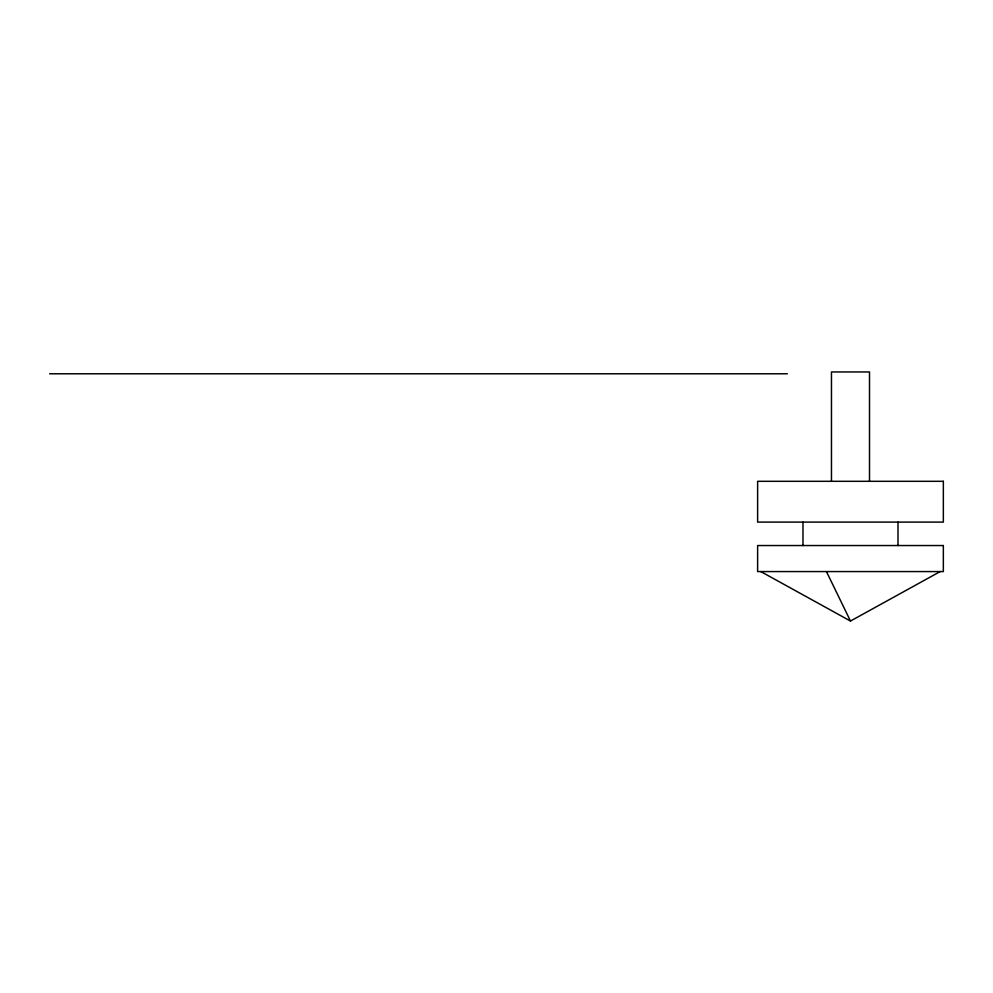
<?xml version="1.0" encoding="UTF-8"?>
<svg xmlns="http://www.w3.org/2000/svg" width="993" height="993" viewBox="0 0 993 993"><rect width="100%" height="100%" fill="white"/><g stroke="black" fill="none" stroke-linecap="round" stroke-linejoin="round"><path stroke-width="1.49" d="M760.787 571.571L850.48 621.047L940.185 571.571M49.65 373.778L787.375 373.778M826.449 571.571L850.48 621.047M897.995 522.107L897.995 545.542M869.508 481.307L869.508 371.953L831.464 371.953L831.464 481.307M802.977 522.107L802.977 545.542M943.35 481.307L757.622 481.307L757.622 522.107L943.35 522.107L943.35 481.307M943.35 545.542L757.622 545.542L757.622 571.571L943.35 571.571L943.35 545.542"/></g></svg>
